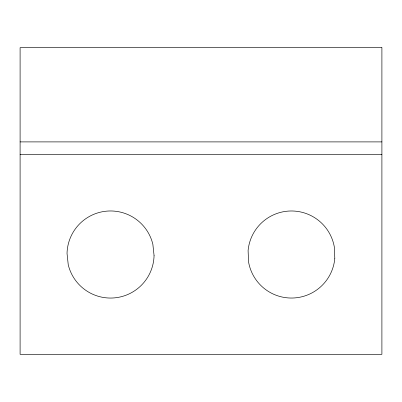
<?xml version="1.0" encoding="UTF-8"?>
<svg xmlns="http://www.w3.org/2000/svg" width="402" height="402" viewBox="0 0 402 402"><rect width="100%" height="100%" fill="white"/><g stroke="black" fill="none" stroke-linecap="round" stroke-linejoin="round"><path stroke-width="0.6" d="M20.1 141.896L381.9 141.896M20.1 154.675L381.9 154.675M381.9 47.652L20.1 47.652L20.1 354.348L381.9 354.348L381.9 47.652M154.066 255.587L152.86 244.285A43.527 43.527 0 0 0 67.033 253.436L68.239 264.737A43.527 43.527 0 0 0 154.066 255.587M334.801 258.431L334.338 247.079A43.527 43.527 0 0 0 248.099 250.592L248.562 261.943A43.527 43.527 0 0 0 334.801 258.431"/></g></svg>
